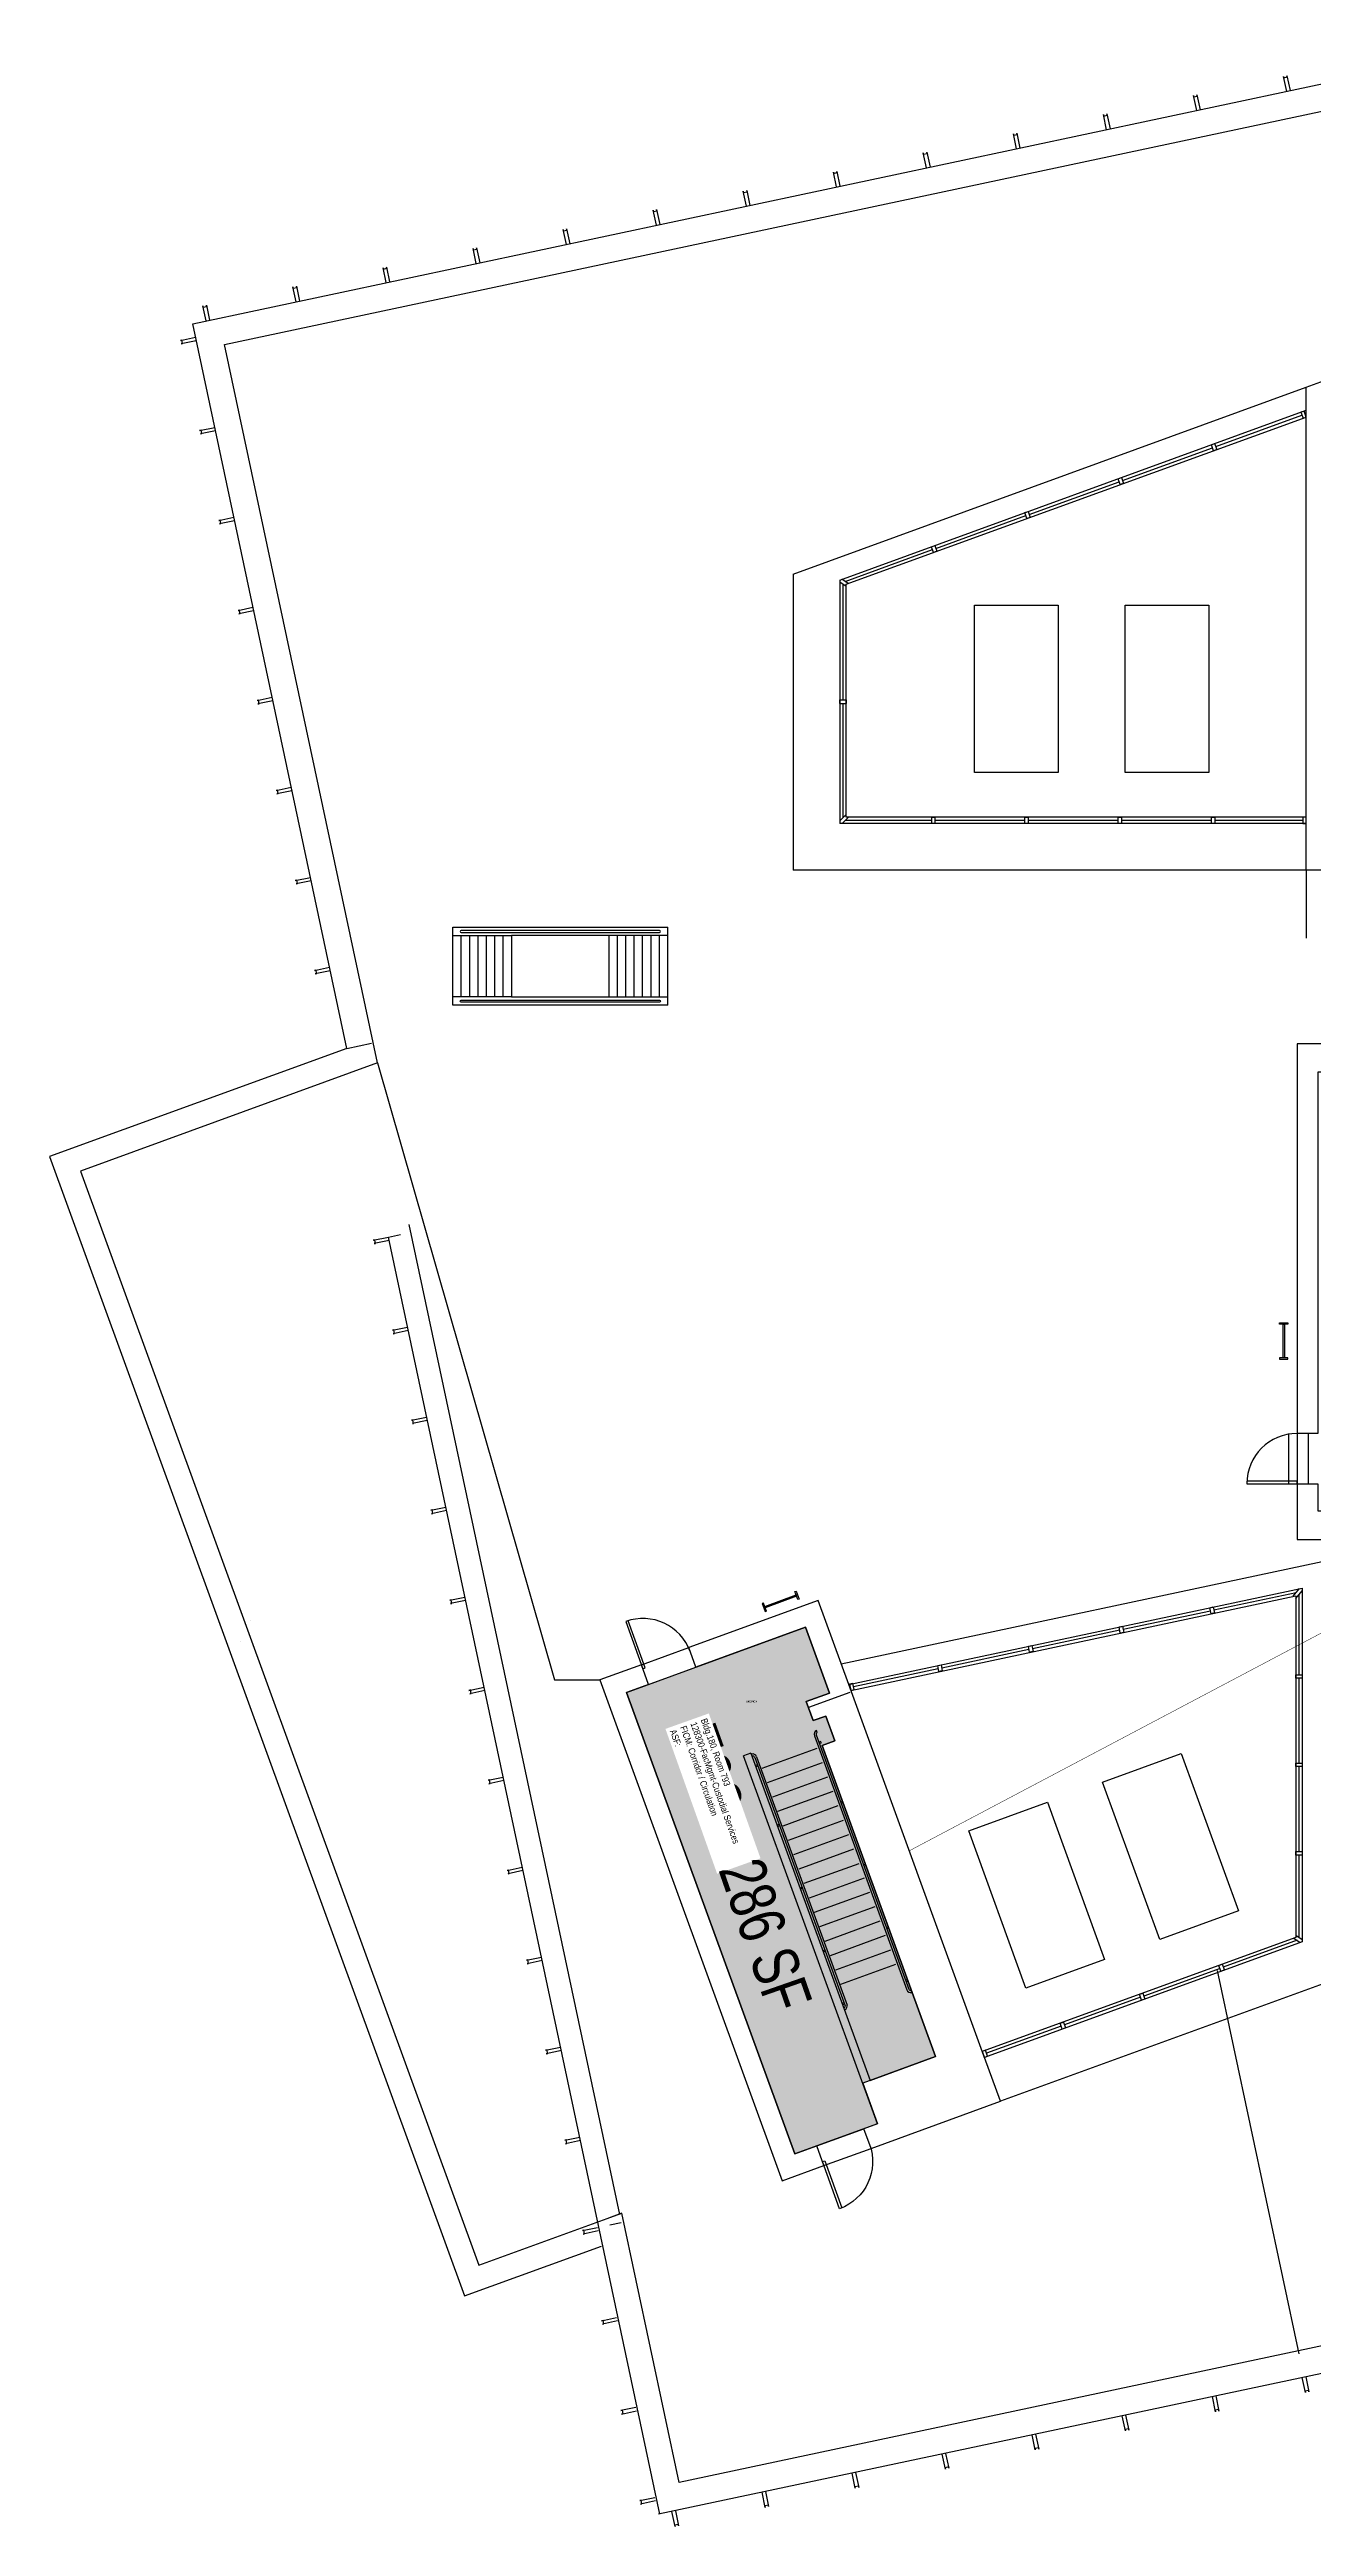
# Model space of a CAD drawing. Header units: inches. Extents: x 69212139 to 69217811, y 27675427 to 27678930.
# Drawn here: x 69214413 to 69215319, y 27677145 to 27678922 of the extents above; entities that cross this region are included whole.
import ezdxf
from ezdxf.enums import TextEntityAlignment as Align

# ---------------------------------------------------------------- set-up
doc = ezdxf.new("R2010")
doc.units = ezdxf.units.IN
doc.header["$LTSCALE"] = 0.25
doc.header["$MEASUREMENT"] = 0
doc.layers.get('0').update_dxf_attribs({"linetype": 'CONTINUOUS'})
for name, color, linetype in [('A-DOOR', 2, 'CONTINUOUS'), ('A-FLOR', 3, 'CONTINUOUS'), ('A-GLAZ', 1, 'CONTINUOUS'), ('A-IDEN-RNUM', 7, 'CONTINUOUS'), ('A-IDEN-SNUM', 4, 'CONTINUOUS'), ('A-IDEN-VNUM', 4, 'CONTINUOUS'), ('A-ROOF', 2, 'CONTINUOUS'), ('A-WALL', 5, 'CONTINUOUS'), ('AREA-ASSIGN', 7, 'CONTINUOUS'), ('AREA-GROSS', 1, 'CONTINUOUS'), ('AREA-TEXT', 3, 'CONTINUOUS'), ('Rooms-Category-Color', 7, 'CONTINUOUS'), ('Rooms-College-Color', 7, 'CONTINUOUS'), ('Rooms-Department-Color', 7, 'CONTINUOUS'), ('Rooms-Division-Color', 7, 'CONTINUOUS'), ('Rooms-Information', 7, 'CONTINUOUS')]:
    doc.layers.add(name, color=color, linetype=linetype)
doc.styles.add('CP_AREA', font='arial.ttf', dxfattribs={"height": 15})
doc.styles.add('CP_ROOMSNUMBER', font='arial.ttf', dxfattribs={"height": 1})
doc.styles.add('CP_ROOMVNUMBER', font='arial.ttf', dxfattribs={"width": 0.85, "height": 0.075})

# ---------------------------------------------------------------- blocks, each defined once
blk = doc.blocks.new('Z08D36')
at = {"linetype": 'Continuous', "lineweight": -3}
blk.add_lwpolyline([(-18, 0), (-16.25, 0), (-16.25, 36), (-18, 36)], close=True, dxfattribs=at)
blk.add_arc((-18, 0), 36, 0, 90)

msp = doc.modelspace()

# ---------------------------------------------------------------- hatches: boundary and pattern name
at = {"layer": 'Rooms-Category-Color', "true_color": 0xadadad}
msp.add_hatch(color=253, dxfattribs=at).paths.add_polyline_path([(69214947.4, 27677412.2), (69214826.9, 27677743.2), (69214955.2, 27677789.9), (69214972.4, 27677742.7), (69214955.7, 27677736.7), (69214960.7, 27677723), (69214969.6, 27677726.3), (69214976.1, 27677708.4), (69214967.2, 27677705.2), (69215048.4, 27677482), (69214996.2, 27677463), (69215006.8, 27677433.8)])
at = {"layer": 'Rooms-College-Color', "true_color": 0xadadad}
msp.add_hatch(color=253, dxfattribs=at).paths.add_polyline_path([(69214947.4, 27677412.2), (69214826.9, 27677743.2), (69214955.2, 27677789.9), (69214972.4, 27677742.7), (69214955.7, 27677736.7), (69214960.7, 27677723), (69214969.6, 27677726.3), (69214976.1, 27677708.4), (69214967.2, 27677705.2), (69215048.4, 27677482), (69214996.2, 27677463), (69215006.8, 27677433.8)])
at = {"layer": 'Rooms-Department-Color', "true_color": 0xacacac}
msp.add_hatch(color=253, dxfattribs=at).paths.add_polyline_path([(69214947.4, 27677412.2), (69214826.9, 27677743.2), (69214955.2, 27677789.9), (69214972.4, 27677742.7), (69214955.7, 27677736.7), (69214960.7, 27677723), (69214969.6, 27677726.3), (69214976.1, 27677708.4), (69214967.2, 27677705.2), (69215048.4, 27677482), (69214996.2, 27677463), (69215006.8, 27677433.8)])
at = {"layer": 'Rooms-Division-Color', "true_color": 0xadadad}
msp.add_hatch(color=253, dxfattribs=at).paths.add_polyline_path([(69214947.4, 27677412.2), (69214826.9, 27677743.2), (69214955.2, 27677789.9), (69214972.4, 27677742.7), (69214955.7, 27677736.7), (69214960.7, 27677723), (69214969.6, 27677726.3), (69214976.1, 27677708.4), (69214967.2, 27677705.2), (69215048.4, 27677482), (69214996.2, 27677463), (69215006.8, 27677433.8)])

# ---------------------------------------------------------------- linework, layer by layer
at = {"layer": 'A-FLOR'}
for p, q in [((69214946.3, 27678545.4), (69215314.1, 27678679.3)), ((69214946.3, 27678545.4), (69214946.2, 27678333)), ((69215314.1, 27678333), (69214946.2, 27678333)), ((69214702.4, 27678292.1), (69214856.4, 27678292.1)), ((69214702.4, 27678236.1), (69214702.4, 27678292.1)), ((69214856.4, 27678236.1), (69214856.4, 27678292.1)), ((69214702.4, 27678286.1), (69214744.4, 27678286.1)), ((69214708.4, 27678242.1), (69214708.4, 27678286.1)), ((69214714.4, 27678242.1), (69214714.4, 27678286.1)), ((69214720.4, 27678242.1), (69214720.4, 27678286.1)), ((69214726.4, 27678242.1), (69214726.4, 27678286.1)), ((69214732.4, 27678242.1), (69214732.4, 27678286.1)), ((69214738.4, 27678242.1), (69214738.4, 27678286.1)), ((69214856.4, 27678286.1), (69214814.4, 27678286.1)), ((69214820.4, 27678242.1), (69214820.4, 27678286.1)), ((69214826.4, 27678242.1), (69214826.4, 27678286.1)), ((69214832.4, 27678242.1), (69214832.4, 27678286.1)), ((69214838.4, 27678242.1), (69214838.4, 27678286.1)), ((69214844.4, 27678242.1), (69214844.4, 27678286.1)), ((69214850.4, 27678242.1), (69214850.4, 27678286.1)), ((69214744.4, 27678242.1), (69214702.4, 27678242.1)), ((69214856.4, 27678236.1), (69214702.4, 27678236.1)), ((69214814.4, 27678242.1), (69214856.4, 27678242.1)), ((69215301.5, 27677928.9), (69215301.5, 27677892.9)), ((69215307.5, 27677928.9), (69215307.5, 27677892.9)), ((69215315.4, 27677928.9), (69215315.4, 27677892.9)), ((69214980.7, 27677763.7), (69215344.7, 27677841.1)), ((69214924.1, 27677689), (69214963.6, 27677703.3)), ((69214961.5, 27677712.1), (69215027.8, 27677529.8)), ((69214962.9, 27677712.7), (69215029.2, 27677530.3)), ((69214963.5, 27677714.5), (69214963, 27677715.9)), ((69214966.2, 27677707.9), (69214964.8, 27677707.4)), ((69214966.5, 27677707), (69214965.1, 27677706.5)), ((69214917, 27677697.5), (69214916.5, 27677699)), ((69214918.7, 27677696.6, 0), (69214983.5, 27677518.5)), ((69214920.6, 27677691.3), (69214919.2, 27677690.8)), ((69214921, 27677690.4), (69214919.6, 27677689.9)), ((69214920.1, 27677697.1), (69214984.9, 27677519)), ((69214927.9, 27677678.7), (69214967.4, 27677693)), ((69214931.7, 27677668.3), (69214971.1, 27677682.7)), ((69214935.4, 27677658), (69214974.9, 27677672.3)), ((69214939.2, 27677647.6), (69214978.6, 27677662)), ((69214942.9, 27677637.3), (69214982.4, 27677651.7)), ((69214981.8, 27677665), (69214980.4, 27677664.5)), ((69214982.2, 27677664.1), (69214980.8, 27677663.6)), ((69214936.2, 27677648.4), (69214934.8, 27677647.9)), ((69214936.6, 27677647.5), (69214935.2, 27677647)), ((69214946.7, 27677627), (69214986.2, 27677641.3)), ((69214950.5, 27677616.6), (69214989.9, 27677631)), ((69214954.2, 27677606.3), (69214993.7, 27677620.6)), ((69214998.2, 27677620), (69214996.8, 27677619.5)), ((69214998.5, 27677619.1), (69214997.1, 27677618.6)), ((69214952.6, 27677603.4), (69214951.2, 27677602.9)), ((69214952.9, 27677602.5), (69214951.5, 27677602)), ((69214958, 27677596), (69214997.4, 27677610.3)), ((69214961.7, 27677585.6), (69215001.2, 27677600)), ((69214965.5, 27677575.3), (69215005, 27677589.6)), ((69214969.3, 27677564.9), (69215008.7, 27677579.3)), ((69214973, 27677554.6), (69215012.5, 27677569)), ((69215014.6, 27677575), (69215013.1, 27677574.5)), ((69215014.9, 27677574.1), (69215013.5, 27677573.6)), ((69214969, 27677558.4), (69214967.6, 27677557.9)), ((69214969.3, 27677557.5), (69214967.9, 27677557)), ((69214976.8, 27677544.3), (69215016.2, 27677558.6)), ((69214980.5, 27677533.9), (69215020, 27677548.3)), ((69215028.3, 27677537.2), (69215026.9, 27677536.7)), ((69215028.7, 27677536.2), (69215027.3, 27677535.7)), ((69215030.9, 27677529.4), (69215031.4, 27677528)), ((69215344.7, 27677540.9), (69215094.9, 27677450)), ((69214982.7, 27677520.6), (69214981.3, 27677520.1)), ((69214983.1, 27677519.6), (69214981.7, 27677519.1)), ((69214982.5, 27677517.1), (69214982.9, 27677517.2)), ((69214983, 27677515.7), (69214983.4, 27677515.8))]:
    msp.add_line(p, q, dxfattribs=at)
for points in [[(69215076.2, 27678403), (69215076.2, 27678523), (69215136.2, 27678523), (69215136.2, 27678403)], [(69215184.2, 27678403), (69215184.2, 27678523), (69215244.2, 27678523), (69215244.2, 27678403)], [(69214744.4, 27678286.1), (69214744.4, 27678242.1), (69214814.4, 27678242.1), (69214814.4, 27678286.1)], [(69215209.1, 27677566), (69215168, 27677678.8), (69215224.4, 27677699.3), (69215265.5, 27677586.5)], [(69215113.2, 27677531.1), (69215072.2, 27677643.9), (69215128.6, 27677664.4), (69215169.6, 27677551.7)]]:
    msp.add_lwpolyline(points, close=True, dxfattribs=at)
for points in [[(69214850.4, 27678289.8), (69214708.4, 27678289.8, 1), (69214708.4, 27678288.3), (69214850.4, 27678288.3, 1)], [(69214850.4, 27678238.3), (69214708.4, 27678238.3, -1), (69214708.4, 27678239.8), (69214850.4, 27678239.8, -1)]]:
    msp.add_lwpolyline(points, format="xyb", close=True, dxfattribs=at)
for centre, radius, start, end in [((69214964.3, 27677713.2, 0), 3, 114.7711, 199.9911), ((69214964.3, 27677713.2, 0), 1.5, 119.5848, 199.9911), ((69214917.3, 27677696.1, 0), 3, 19.991, 105.211), ((69214917.3, 27677696.1, 0), 1.5, 19.991, 100.3973), ((69215030.6, 27677530.9, 0), 3, 199.991, 285.211), ((69215030.6, 27677530.9, 0), 1.5, 199.991, 280.3973), ((69214982.6, 27677518.2), 1, 289.991, 19.991), ((69214982.6, 27677518.2), 2.5, 289.991, 19.991)]:
    msp.add_arc(centre, radius, start, end, dxfattribs=at)
at = {"layer": 'A-GLAZ'}
for p, q in [((69214979.8, 27678541.1), (69215314.1, 27678662.8)), ((69214984.3, 27678538), (69215314.1, 27678658)), ((69215249.2, 27678636.8), (69215311, 27678659.3)), ((69215182.3, 27678612.5), (69215246.8, 27678635.9)), ((69215115.5, 27678588.1), (69215180, 27678611.6)), ((69215048.6, 27678563.8), (69215113.1, 27678587.3)), ((69214983.5, 27678540.1), (69215046.2, 27678562.9)), ((69214979.8, 27678541.1), (69214979.7, 27678366.5)), ((69214984.3, 27678536.5), (69214979.8, 27678539.6)), ((69214985.7, 27678538.5), (69214981.2, 27678541.7)), ((69214982, 27678538), (69214982, 27678455.1)), ((69214984.2, 27678371), (69214984.3, 27678538)), ((69214979.8, 27678455.1), (69214984.3, 27678455.1)), ((69214979.8, 27678452.6), (69214979.8, 27678455.1)), ((69214979.8, 27678452.6), (69214984.3, 27678452.6)), ((69214982, 27678452.6), (69214982, 27678370.6)), ((69214984.3, 27678455.1), (69214984.3, 27678452.6)), ((69214979.7, 27678368.3), (69214984.2, 27678372.8)), ((69215314.1, 27678366.5), (69214979.7, 27678366.5)), ((69214981.5, 27678366.5), (69214986, 27678371)), ((69214983.8, 27678368.8), (69215045.4, 27678368.8)), ((69215314.1, 27678371), (69214984.2, 27678371)), ((69215045.4, 27678371), (69215045.4, 27678366.5)), ((69215045.4, 27678371), (69215047.9, 27678371)), ((69215047.9, 27678366.5), (69215045.4, 27678366.5)), ((69215047.9, 27678371), (69215047.9, 27678366.5)), ((69215047.9, 27678368.8), (69215112.2, 27678368.8)), ((69215112.2, 27678371), (69215112.2, 27678366.5)), ((69215112.2, 27678371), (69215114.7, 27678371)), ((69215114.7, 27678366.5), (69215112.2, 27678366.5)), ((69215114.7, 27678371), (69215114.7, 27678366.5)), ((69215114.7, 27678368.8), (69215179.1, 27678368.8)), ((69215179.1, 27678371), (69215179.1, 27678366.5)), ((69215179.1, 27678371), (69215181.6, 27678371)), ((69215181.6, 27678366.5), (69215179.1, 27678366.5)), ((69215181.6, 27678371), (69215181.6, 27678366.5)), ((69215181.6, 27678368.8), (69215246, 27678368.8)), ((69215246, 27678371), (69215246, 27678366.5)), ((69215246, 27678371), (69215248.5, 27678371)), ((69215248.5, 27678366.5), (69215246, 27678366.5)), ((69215248.5, 27678371), (69215248.5, 27678366.5)), ((69215248.5, 27678368.8), (69215311.6, 27678368.8)), ((69214986.1, 27677749), (69215311.2, 27677818.1)), ((69214987.6, 27677744.7), (69215306.7, 27677812.6)), ((69215247.8, 27677802.4), (69215307, 27677814.9)), ((69215304.7, 27677812.2), (69215309.2, 27677817.7)), ((69215306.7, 27677810.6), (69215311.2, 27677816.1)), ((69215306.7, 27677812.6), (69215306.7, 27677567.5)), ((69215308.9, 27677813.4), (69215308.9, 27677755.9)), ((69215311.2, 27677818.1), (69215311.2, 27677564.3)), ((69215182.8, 27677788.5), (69215245.4, 27677801.8)), ((69215052.8, 27677760.9), (69215115.3, 27677774.2)), ((69215117.8, 27677774.7), (69215180.4, 27677788)), ((69214989.6, 27677747.5), (69215050.3, 27677760.4)), ((69214987, 27677743.2), (69214957.3, 27677732.4)), ((69215308.9, 27677753.4), (69215308.9, 27677692.5)), ((69215308.9, 27677690), (69215308.9, 27677629)), ((69215308.9, 27677626.5), (69215308.9, 27677567.4)), ((69215306.7, 27677567.5), (69215081.9, 27677485.7)), ((69215311.2, 27677564.3), (69215083.4, 27677481.4)), ((69215307.5, 27677565.4), (69215254.6, 27677546.2)), ((69215305.2, 27677567), (69215309.7, 27677563.8)), ((69215306.7, 27677569), (69215311.2, 27677565.9)), ((69215252.3, 27677545.3), (69215197.7, 27677525.4)), ((69215195.3, 27677524.6), (69215140.7, 27677504.7)), ((69215138.4, 27677503.9), (69215085, 27677484.4))]:
    msp.add_line(p, q, dxfattribs=at)
for points in [[(69215314.1, 27678658), (69215312.6, 27678662.3), (69215310.2, 27678661.4), (69215311.8, 27678657.2)], [(69215247.6, 27678633.8), (69215246.1, 27678638.1), (69215248.4, 27678638.9), (69215250, 27678634.7)], [(69215180.8, 27678609.5), (69215179.2, 27678613.7), (69215181.6, 27678614.6), (69215183.1, 27678610.3)], [(69215113.9, 27678585.1), (69215112.3, 27678589.4), (69215114.7, 27678590.2), (69215116.2, 27678586)], [(69215047, 27678560.8), (69215045.5, 27678565), (69215047.8, 27678565.9), (69215049.4, 27678561.7)], [(69215314.1, 27678366.5), (69215314.1, 27678371), (69215311.6, 27678371), (69215311.6, 27678366.5)], [(69215245.9, 27677799.6), (69215244.9, 27677804), (69215247.4, 27677804.6), (69215248.3, 27677800.2)], [(69215115.8, 27677772), (69215114.9, 27677776.4), (69215117.3, 27677776.9), (69215118.3, 27677772.5)], [(69215180.8, 27677785.8), (69215179.9, 27677790.2), (69215182.3, 27677790.7), (69215183.3, 27677786.3)], [(69215050.8, 27677758.2), (69215049.9, 27677762.6), (69215052.3, 27677763.1), (69215053.2, 27677758.7)], [(69214986.7, 27677749.2), (69214987.6, 27677744.7), (69214990.1, 27677745.3), (69214989.1, 27677749.7)], [(69215306.7, 27677755.9), (69215311.2, 27677755.9), (69215311.2, 27677753.4), (69215306.7, 27677753.4)], [(69215306.7, 27677692.5), (69215311.2, 27677692.5), (69215311.2, 27677690), (69215306.7, 27677690)], [(69215306.7, 27677629), (69215311.2, 27677629), (69215311.2, 27677626.5), (69215306.7, 27677626.5)], [(69215253, 27677543.2), (69215251.5, 27677547.4), (69215253.9, 27677548.3), (69215255.4, 27677544)], [(69215196.1, 27677522.5), (69215194.6, 27677526.7), (69215196.9, 27677527.5), (69215198.5, 27677523.3)], [(69215139.2, 27677501.7), (69215137.6, 27677506), (69215140, 27677506.8), (69215141.5, 27677502.6)], [(69215085.7, 27677482.3), (69215084.2, 27677486.5), (69215081.9, 27677485.7), (69215083.4, 27677481.4)]]:
    msp.add_lwpolyline(points, close=True, dxfattribs=at)
msp.add_lwpolyline([(69215313.4, 27678657.8), (69215314.1, 27678658)], dxfattribs=at)
at = {"layer": 'A-ROOF'}
for p, q in [((69214515.8, 27678724.9), (69215441.3, 27678921.6)), ((69214626.3, 27678205.1), (69214515.8, 27678724.9)), ((69215314.1, 27678333), (69215314.1, 27678284.2)), ((69214626.3, 27678205.1), (69214643.9, 27678208.9)), ((69214648.2, 27678194.7), (69214435.3, 27678117.2)), ((69214435.3, 27678117.2), (69214721, 27677332.4)), ((69214557.4, 27677794.8), (69214557.4, 27677794.8)), ((69214550.2, 27677779.4), (69214550.2, 27677779.4)), ((69214837.6, 27677763.1), (69214871.4, 27677775.4)), ((69214842.7, 27677749), (69214876.5, 27677761.3)), ((69215309, 27677268.9), (69215250.6, 27677543.7)), ((69214963.2, 27677418), (69214997, 27677430.3)), ((69214968.3, 27677403.9), (69215002.1, 27677416.2)), ((69214721, 27677332.4), (69214823.5, 27677369.7)), ((69215775.3, 27677350.4), (69214849.8, 27677153.7))]:
    msp.add_line(p, q, dxfattribs=at)
for points in [[(69214648.2, 27678194.7), (69214538.6, 27678710), (69215426.5, 27678898.8), (69215473.1, 27678679.7)], [(69215300.1, 27678891.6), (69215297.9, 27678902.3), (69215298.1, 27678901.4), (69215300.5, 27678901.9), (69215300.3, 27678902.8), (69215302.6, 27678892.1)], [(69215171, 27678864.1), (69215168.7, 27678874.9), (69215169, 27678873.9), (69215171.4, 27678874.4), (69215171.2, 27678875.4), (69215173.5, 27678864.6)], [(69215235.6, 27678877.8), (69215233.3, 27678888.6), (69215233.5, 27678887.6), (69215236, 27678888.1), (69215235.7, 27678889.1), (69215238, 27678878.4)], [(69215106.5, 27678850.4), (69215104.2, 27678861.2), (69215104.4, 27678860.2), (69215106.8, 27678860.7), (69215106.6, 27678861.7), (69215108.9, 27678850.9)], [(69215041.9, 27678836.7), (69215039.6, 27678847.4), (69215039.8, 27678846.5), (69215042.3, 27678847), (69215042.1, 27678848), (69215044.4, 27678837.2)], [(69214977.4, 27678823), (69214975.1, 27678833.7), (69214975.3, 27678832.7), (69214977.7, 27678833.3), (69214977.5, 27678834.2), (69214979.8, 27678823.5)], [(69214848.3, 27678795.5), (69214846, 27678806.3), (69214846.2, 27678805.3), (69214848.6, 27678805.8), (69214848.4, 27678806.8), (69214850.7, 27678796)], [(69214912.8, 27678809.2), (69214910.5, 27678820), (69214910.7, 27678819), (69214913.2, 27678819.5), (69214913, 27678820.5), (69214915.3, 27678809.8)], [(69214783.7, 27678781.8), (69214781.4, 27678792.6), (69214781.6, 27678791.6), (69214784.1, 27678792.1), (69214783.9, 27678793.1), (69214786.1, 27678782.3)], [(69214719.1, 27678768.1), (69214716.9, 27678778.8), (69214717.1, 27678777.9), (69214719.5, 27678778.4), (69214719.3, 27678779.4), (69214721.6, 27678768.6)], [(69214590, 27678740.6), (69214587.7, 27678751.4), (69214587.9, 27678750.4), (69214590.4, 27678750.9), (69214590.2, 27678751.9), (69214592.5, 27678741.1)], [(69214654.6, 27678754.4), (69214652.3, 27678765.1), (69214652.5, 27678764.1), (69214654.9, 27678764.7), (69214654.7, 27678765.6), (69214657, 27678754.9)], [(69214525.5, 27678726.9), (69214523.2, 27678737.7), (69214523.4, 27678736.7), (69214525.8, 27678737.2), (69214525.6, 27678738.2), (69214527.9, 27678727.4)], [(69214518.4, 27678712.7), (69214507.6, 27678710.5), (69214508.6, 27678710.7), (69214508.1, 27678713.1), (69214507.1, 27678712.9), (69214517.9, 27678715.2)], [(69214532.1, 27678648.2), (69214521.3, 27678645.9), (69214522.3, 27678646.1), (69214521.8, 27678648.6), (69214520.8, 27678648.3), (69214531.6, 27678650.6)], [(69214545.8, 27678583.6), (69214535.1, 27678581.3), (69214536, 27678581.6), (69214535.5, 27678584), (69214534.5, 27678583.8), (69214545.3, 27678586.1)], [(69214559.5, 27678519.1), (69214548.8, 27678516.8), (69214549.8, 27678517), (69214549.2, 27678519.4), (69214548.3, 27678519.2), (69214559, 27678521.5)], [(69214573.3, 27678454.5), (69214562.5, 27678452.2), (69214563.5, 27678452.4), (69214563, 27678454.9), (69214562, 27678454.7), (69214572.7, 27678457)], [(69214587, 27678390), (69214576.2, 27678387.7), (69214577.2, 27678387.9), (69214576.7, 27678390.3), (69214575.7, 27678390.1), (69214586.5, 27678392.4)], [(69214600.7, 27678325.4), (69214590, 27678323.1), (69214590.9, 27678323.3), (69214590.4, 27678325.8), (69214589.4, 27678325.6), (69214600.2, 27678327.8)], [(69214614.4, 27678260.8), (69214603.7, 27678258.6), (69214604.7, 27678258.8), (69214604.1, 27678261.2), (69214603.2, 27678261), (69214613.9, 27678263.3)], [(69214626.3, 27678205.1), (69214413.2, 27678127.6), (69214710.7, 27677310.3), (69214808.9, 27677346)], [(69214648.2, 27678194.7), (69214775.1, 27677752.2), (69214807.7, 27677752.2)], [(69215650.7, 27677844), (69215752.5, 27677365.3), (69214864.6, 27677176.5), (69214823.5, 27677369.7), (69214813.8, 27677366.1)], [(69214806.5, 27677357), (69214795.8, 27677354.7), (69214796.8, 27677355), (69214796.2, 27677357.4), (69214795.3, 27677357.2), (69214806, 27677359.5)], [(69214814.8, 27677361.3), (69214822.9, 27677363.1)], [(69214820.3, 27677292.5), (69214809.5, 27677290.2), (69214810.5, 27677290.4), (69214810, 27677292.8), (69214809, 27677292.6), (69214819.7, 27677294.9)], [(69215313.8, 27677252.3), (69215316, 27677241.6), (69215315.8, 27677242.5), (69215313.4, 27677242), (69215313.6, 27677241), (69215311.3, 27677251.8)], [(69214833.5, 27677230.4), (69214822.7, 27677228.1), (69214823.7, 27677228.3), (69214824.2, 27677225.8), (69214823.2, 27677225.6), (69214834, 27677227.9)], [(69215184.6, 27677224.9), (69215186.9, 27677214.1), (69215186.7, 27677215.1), (69215184.3, 27677214.6), (69215184.5, 27677213.6), (69215182.2, 27677224.4)], [(69215249.2, 27677238.6), (69215251.5, 27677227.8), (69215251.3, 27677228.8), (69215248.8, 27677228.3), (69215249, 27677227.3), (69215246.8, 27677238.1)], [(69215120.1, 27677211.2), (69215122.4, 27677200.4), (69215122.2, 27677201.4), (69215119.7, 27677200.9), (69215119.9, 27677199.9), (69215117.6, 27677210.6)], [(69215055.5, 27677197.4), (69215057.8, 27677186.7), (69215057.6, 27677187.7), (69215055.2, 27677187.1), (69215055.4, 27677186.2), (69215053.1, 27677196.9)], [(69214926.4, 27677170), (69214928.7, 27677159.2), (69214928.5, 27677160.2), (69214926, 27677159.7), (69214926.3, 27677158.7), (69214924, 27677169.5)], [(69214991, 27677183.7), (69214993.3, 27677173), (69214993.1, 27677173.9), (69214990.6, 27677173.4), (69214990.8, 27677172.4), (69214988.5, 27677183.2)], [(69214847.7, 27677163.4), (69214836.9, 27677161.1), (69214837.9, 27677161.3), (69214837.4, 27677163.7), (69214836.4, 27677163.5), (69214847.2, 27677165.8)], [(69214861.9, 27677156.3), (69214864.1, 27677145.5), (69214863.9, 27677146.5), (69214861.5, 27677146), (69214861.7, 27677145), (69214859.4, 27677155.8)]]:
    msp.add_lwpolyline(points, dxfattribs=at)
for points in [[(69215295, 27678007.3), (69215295, 27678008.3), (69215301, 27678008.3), (69215301, 27678007.3)], [(69215298.5, 27677983.3), (69215297.5, 27677983.3), (69215297.5, 27678007.3), (69215298.5, 27678007.3)], [(69215298.5, 27677983.3), (69215297.5, 27677983.3), (69215297.5, 27678007.3), (69215298.5, 27678007.3)], [(69215295, 27677983.3), (69215295, 27677982.3), (69215301, 27677982.3), (69215301, 27677983.3)], [(69214926.3, 27677804), (69214925.9, 27677804.9), (69214948.5, 27677813.1), (69214948.8, 27677812.2)], [(69214926.3, 27677804), (69214925.9, 27677804.9), (69214948.5, 27677813.1), (69214948.8, 27677812.2)], [(69214947.6, 27677815.5), (69214948.5, 27677815.8), (69214950.6, 27677810.2), (69214949.7, 27677809.8)], [(69214925.1, 27677807.3), (69214924.1, 27677806.9), (69214926.2, 27677801.3), (69214927.1, 27677801.6)]]:
    msp.add_lwpolyline(points, close=True, dxfattribs=at)
at = {"layer": 'A-WALL'}
for p, q in [((69214670.7, 27678078.8), (69214821.7, 27677368.7)), ((69214656.1, 27678069.8), (69214664.8, 27678071.7)), ((69214850.8, 27677153.9), (69214656.1, 27678069.8)), ((69214876.6, 27677761.3), (69214871.4, 27677775.4)), ((69214938.6, 27677783.9), (69214938.6, 27677783.9)), ((69214842.7, 27677749), (69214837.6, 27677763.1)), ((69215084, 27677479.9), (69214986.1, 27677749)), ((69214960.7, 27677723), (69214955.7, 27677736.7)), ((69215048.4, 27677482), (69214967.2, 27677705.2)), ((69214916, 27677699.6), (69214910.7, 27677697.7)), ((69215006.8, 27677433.8), (69214910.7, 27677697.7)), ((69214916, 27677699.6), (69215001.4, 27677464.9)), ((69215001.4, 27677464.9), (69215048.4, 27677482)), ((69215006.8, 27677433.8), (69214997, 27677430.3)), ((69215002.1, 27677416.2), (69214997, 27677430.3)), ((69214968.3, 27677403.9), (69214963.2, 27677418))]:
    msp.add_line(p, q, dxfattribs=at)
for points in [[(69215345.6, 27678366.1), (69215345.6, 27678333), (69215314.1, 27678333), (69215314.1, 27678679.3), (69215345.6, 27678690.8), (69215345.6, 27678671.3)], [(69215307.5, 27677892.9), (69215307.5, 27677853), (69215596.5, 27677853), (69215596.5, 27678208.4), (69215307.5, 27678208.4), (69215307.5, 27677928.9)], [(69215307.5, 27677892.9), (69215322.5, 27677892.9), (69215322.5, 27677873.4), (69215340.1, 27677873.4), (69215340.1, 27677868), (69215476.7, 27677868), (69215476.7, 27678071.4), (69215444.7, 27678071.4), (69215444.7, 27678193.4), (69215340.1, 27678193.4), (69215340.1, 27678188), (69215322.5, 27678188), (69215322.5, 27677928.9), (69215307.5, 27677928.9)], [(69214656.6, 27678067.4), (69214645.8, 27678065.1), (69214646.8, 27678065.3), (69214646.3, 27678067.7), (69214645.3, 27678067.5), (69214656.1, 27678069.8)], [(69214670.3, 27678002.8), (69214659.5, 27678000.5), (69214660.5, 27678000.7), (69214660, 27678003.2), (69214659, 27678003), (69214669.8, 27678005.3)], [(69214684, 27677938.3), (69214673.3, 27677936), (69214674.2, 27677936.2), (69214673.7, 27677938.6), (69214672.7, 27677938.4), (69214683.5, 27677940.7)], [(69214697.7, 27677873.7), (69214687, 27677871.4), (69214688, 27677871.6), (69214687.4, 27677874.1), (69214686.5, 27677873.9), (69214697.2, 27677876.2)], [(69214711.5, 27677809.1), (69214700.7, 27677806.9), (69214701.7, 27677807.1), (69214701.2, 27677809.5), (69214700.2, 27677809.3), (69214710.9, 27677811.6)], [(69214986.1, 27677749), (69214964.2, 27677809.1), (69214871.4, 27677775.4)], [(69214955.7, 27677736.7), (69214972.4, 27677742.7), (69214955.2, 27677789.9), (69214876.5, 27677761.3)], [(69214837.6, 27677763.1), (69214807.7, 27677752.2), (69214938.4, 27677393), (69214968.3, 27677403.9)], [(69214725.2, 27677744.6), (69214714.4, 27677742.3), (69214715.4, 27677742.5), (69214714.9, 27677745), (69214713.9, 27677744.7), (69214724.7, 27677747)], [(69214842.7, 27677749), (69214826.9, 27677743.2), (69214947.4, 27677412.2), (69214963.2, 27677418)], [(69214967.2, 27677705.2), (69214976.1, 27677708.4), (69214969.6, 27677726.3), (69214960.7, 27677723)], [(69214738.9, 27677680), (69214728.1, 27677677.7), (69214729.1, 27677677.9), (69214728.6, 27677680.4), (69214727.6, 27677680.2), (69214738.4, 27677682.5)], [(69214752.6, 27677615.5), (69214741.9, 27677613.2), (69214742.8, 27677613.4), (69214742.3, 27677615.8), (69214741.3, 27677615.6), (69214752.1, 27677617.9)], [(69214766.3, 27677550.9), (69214755.6, 27677548.6), (69214756.6, 27677548.8), (69214756, 27677551.3), (69214755.1, 27677551.1), (69214765.8, 27677553.4)], [(69214780.1, 27677486.4), (69214769.3, 27677484.1), (69214770.3, 27677484.3), (69214769.8, 27677486.7), (69214768.8, 27677486.5), (69214779.5, 27677488.8)], [(69215002.2, 27677416.2), (69215094.9, 27677450), (69215083.4, 27677481.4)], [(69214793.8, 27677421.8), (69214783, 27677419.5), (69214784, 27677419.7), (69214783.5, 27677422.2), (69214782.5, 27677422), (69214793.3, 27677424.2)]]:
    msp.add_lwpolyline(points, dxfattribs=at)
at = {"layer": 'AREA-ASSIGN'}
msp.add_lwpolyline([(69214947.4, 27677412.2), (69214826.9, 27677743.2), (69214955.2, 27677789.9), (69214972.4, 27677742.7), (69214955.7, 27677736.7), (69214960.7, 27677723), (69214969.6, 27677726.3), (69214976.1, 27677708.4), (69214967.2, 27677705.2), (69215048.4, 27677482), (69214996.2, 27677463), (69215006.8, 27677433.8)], close=True, dxfattribs=at)
at = {"layer": 'AREA-GROSS'}
msp.add_lwpolyline([(69215452, 27677853, 0.33, 0.33, 0), (69215596.5, 27677853, 0.33, 0.33, 0), (69215596.5, 27678208.4, 0.33, 0.33, 0), (69215307.5, 27678208.4, 0.33, 0.33, 0), (69215307.5, 27677853, 0.33, 0.33, 0), (69215452, 27677853, 0.33, 0.33, 0), (69215029.5, 27677629.6, 0.33, 0.33, 0), (69214964.2, 27677809.1, 0.33, 0.33, 0), (69214807.7, 27677752.2, 0.33, 0.33, 0), (69214938.4, 27677393, 0.33, 0.33, 0), (69215094.9, 27677450, 0.33, 0.33, 0), (69215029.5, 27677629.6, 0.33, 0.33, 0)], format="xyseb", close=True, dxfattribs=at)

# ---------------------------------------------------------------- block references
at = {"layer": 'A-DOOR'}
for p, rotation in [((69215307.5, 27677910.9), 90), ((69214855.5, 27677766.4), 19.99170001185148)]:
    msp.add_blockref('Z08D36', p, dxfattribs=dict(at, rotation=rotation))
at = {"layer": 'A-DOOR', "xscale": -1, "rotation": 200.0082999881486}
msp.add_blockref('Z08D36', (69214984.2, 27677412.9), dxfattribs=at)

# ---------------------------------------------------------------- texts
at = {"layer": 'A-IDEN-RNUM', "style": 'CP_ROOMSNUMBER'}
msp.add_text('0793-00', height=1, dxfattribs=at).set_placement((69214916.5, 27677736.7), align=Align.MIDDLE)
at = {"layer": 'A-IDEN-SNUM', "style": 'CP_ROOMSNUMBER'}
msp.add_text('1800079300', height=1, dxfattribs=at).set_placement((69214916.5, 27677736.7), align=Align.MIDDLE)
at = {"layer": 'A-IDEN-VNUM', "style": 'CP_ROOMVNUMBER', "width": 0.85}
msp.add_text('793', height=33, rotation=289.6221, dxfattribs=at).set_placement((69214885.3, 27677687.1), align=Align.MIDDLE)
at = {"layer": 'AREA-TEXT', "style": 'CP_AREA', "width": 0.75}
msp.add_text('286 SF', height=33, rotation=289.2201, dxfattribs=at).set_placement((69214926.4, 27677569.1), align=Align.MIDDLE_CENTER)

# ---------------------------------------------------------------- next in the draw order: texts
at = {"layer": 'Rooms-Information', "insert": (69214857.7, 27677715.6), "char_height": 4.714, "width": 105.6, "attachment_point": 7, "rotation": 289.6221, "style": 'CP_ROOMVNUMBER', "bg_fill": 3, "box_fill_scale": 1.5, "bg_fill_color": 256, "bg_fill_true_color": 13158600, "bg_fill_transparency": 0}
msp.add_mtext('Bldg.180, Room 793^M^J128300-FacMgmt-Custodial Services^M^JFICM: Corridor / Circulation^M^JASF: ', dxfattribs=at)

doc.saveas('drawing.dxf')
